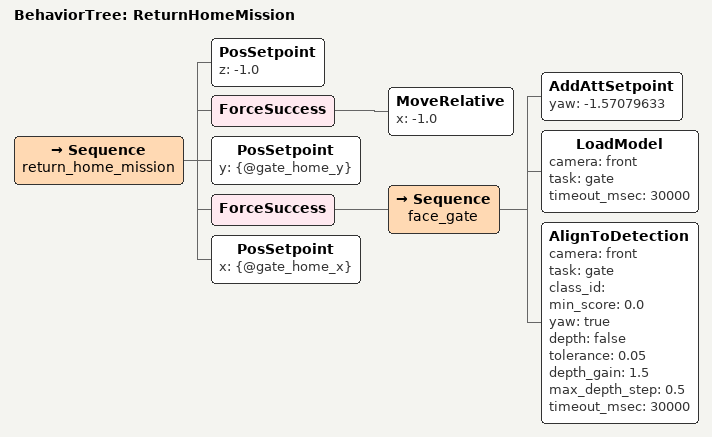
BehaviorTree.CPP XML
<?xml version="1.0" encoding="UTF-8"?>
<root BTCPP_format="4" main_tree_to_execute="ReturnHomeMission">
  <BehaviorTree ID="ReturnHomeMission">
    <Sequence name="return_home_mission">
      <PosSetpoint z="-1.0"/>
      <ForceSuccess><MoveRelative x="-1.0"/></ForceSuccess>
      <PosSetpoint y="{@gate_home_y}"/>
      <ForceSuccess>
        <Sequence name="face_gate">
          <AddAttSetpoint yaw="-1.57079633"/>
          <LoadModel camera="front" task="gate" timeout_msec="30000"/>
          <AlignToDetection camera="front"
                            task="gate"
                            class_id=""
                            min_score="0.0"
                            yaw="true"
                            depth="false"
                            tolerance="0.05"
                            depth_gain="1.5"
                            max_depth_step="0.5"
                            timeout_msec="30000"/>
        </Sequence>
      </ForceSuccess>
      <PosSetpoint x="{@gate_home_x}"/>
    </Sequence>
  </BehaviorTree>
</root>
